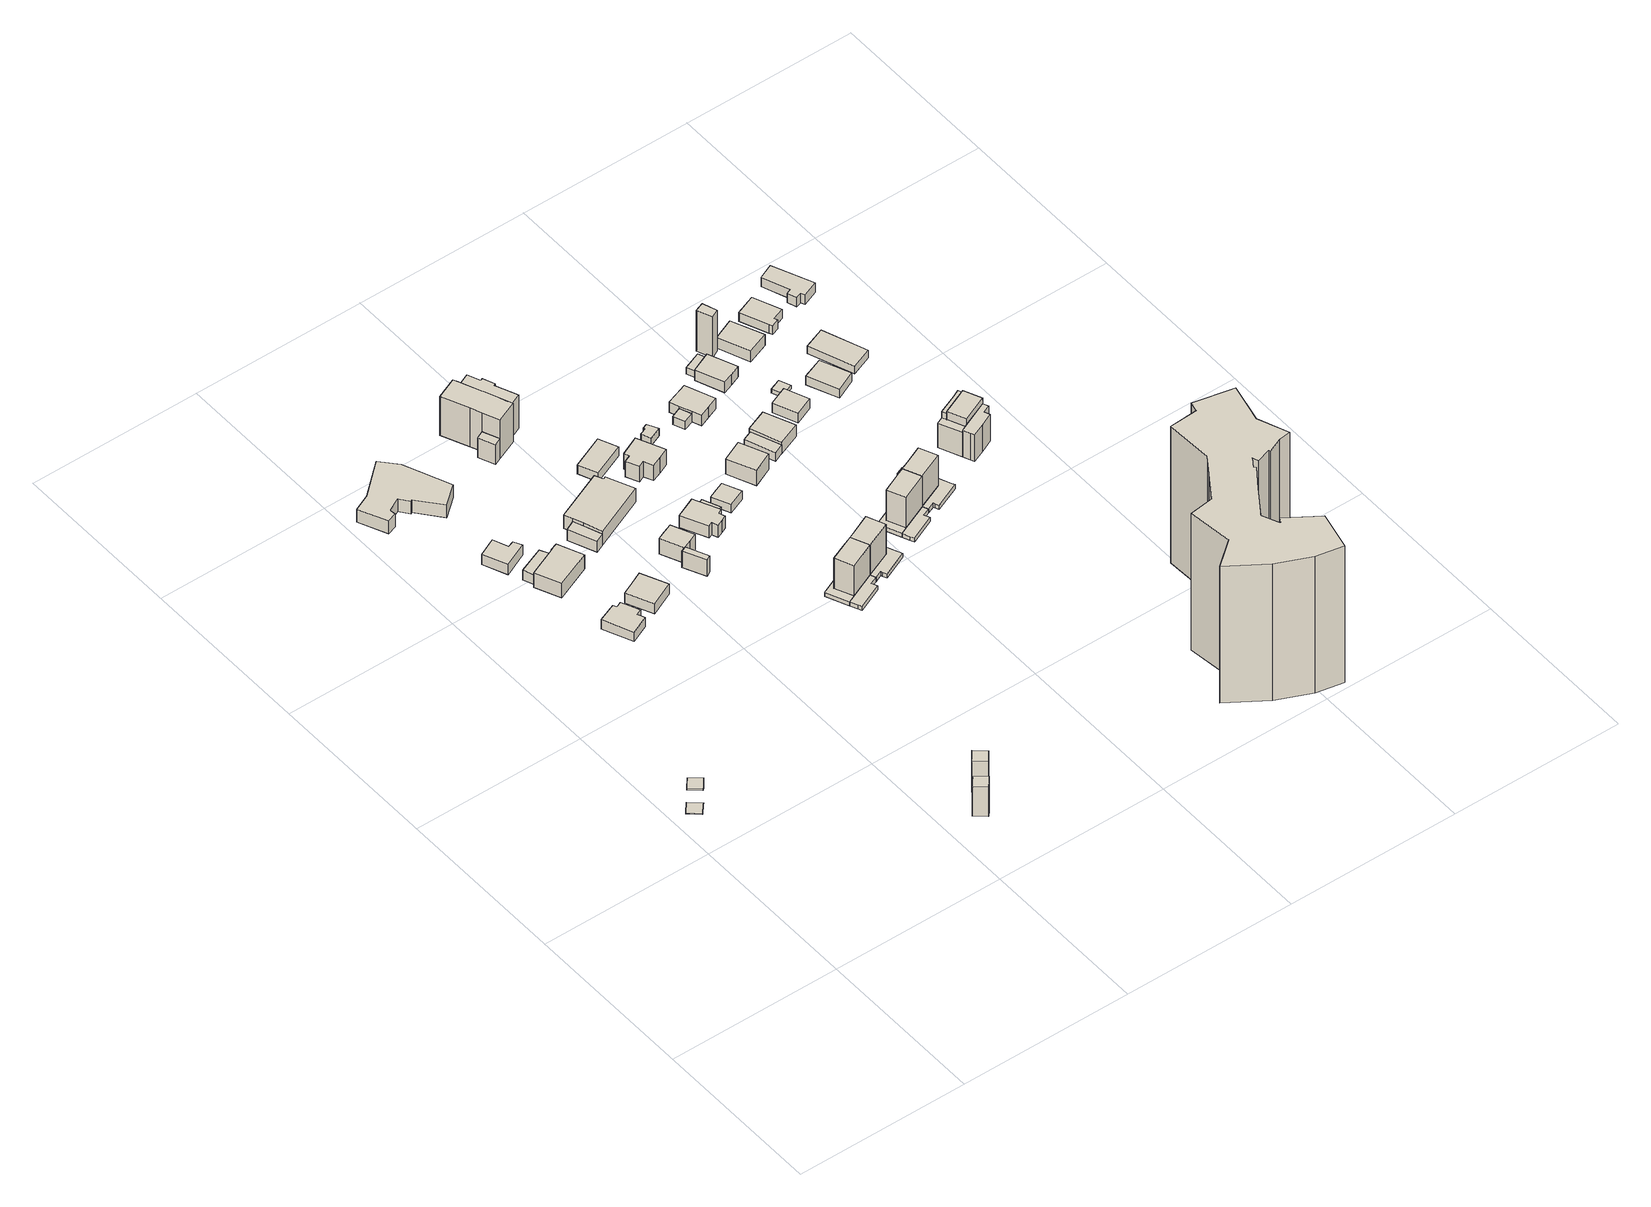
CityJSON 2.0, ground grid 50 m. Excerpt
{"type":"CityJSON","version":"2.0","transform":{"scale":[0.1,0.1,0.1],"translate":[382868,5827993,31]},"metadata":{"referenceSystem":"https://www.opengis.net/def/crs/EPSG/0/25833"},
"CityObjects":{
"building1":{"type":"Building","attributes":{"Gemeindeschluessel":"11000012","BezugspunktDach":"2200","function":"51009_1611","measuredHeight":0.214,"storeysAboveGround":0},"address":[{"country":"Germany","locality":"Berlin"}],"geometry":[{"type":"Solid","lod":"1","boundaries":[[[[0,1,2,3,4]],[[5,6,7,8,9]],[[5,9,4,3]],[[6,5,3,2]],[[7,6,2,1]],[[8,7,1,0]],[[9,8,0,4]]]]}]},
"building2":{"type":"Building","attributes":{"Gemeindeschluessel":"11000012","BezugspunktDach":"2200","function":"51009_1611","measuredHeight":0.385,"storeysAboveGround":0},"address":[{"country":"Germany","locality":"Berlin"}],"geometry":[{"type":"Solid","lod":"1","boundaries":[[[[10,11,12,13,14]],[[15,16,17,18,19]],[[15,19,14,13]],[[16,15,13,12]],[[17,16,12,11]],[[18,17,11,10]],[[19,18,10,14]]]]}]},
"building3":{"type":"Building","attributes":{"Gemeindeschluessel":"11000012","BezugspunktDach":"2200","function":"51009_1611","measuredHeight":10.82,"storeysAboveGround":0},"address":[{"country":"Germany","locality":"Berlin"}],"geometry":[{"type":"Solid","lod":"1","boundaries":[[[[20,21,22,23,24,25,26]],[[27,28,29,30,31,32,33]],[[27,33,26,25]],[[28,27,25,24]],[[29,28,24,23]],[[30,29,23,22]],[[31,30,22,21]],[[32,31,21,20]],[[33,32,20,26]]]]}]},
"building4":{"type":"Building","attributes":{"Gemeindeschluessel":"11000012","BezugspunktDach":"2200","function":"31001_1312","measuredHeight":3.88,"storeysAboveGround":1},"address":[{"country":"Germany","locality":"Berlin","thoroughfareNumber":"37B (23)","thoroughfareName":"Gabrielenstraße"}],"geometry":[{"type":"Solid","lod":"1","boundaries":[[[[34,35,36,37,38,39,40,41]],[[42,43,44,45,46,47,48,49]],[[42,49,41,40]],[[43,42,40,39]],[[44,43,39,38]],[[45,44,38,37]],[[46,45,37,36]],[[47,46,36,35]],[[48,47,35,34]],[[49,48,34,41]]]]}]},
"building5":{"type":"Building","attributes":{"Gemeindeschluessel":"11000012","BezugspunktDach":"2200","function":"31001_1010","measuredHeight":4.33,"storeysAboveGround":1},"address":[{"country":"Germany","locality":"Berlin","thoroughfareNumber":"63","thoroughfareName":"Gabrielenstraße"}],"geometry":[{"type":"Solid","lod":"1","boundaries":[[[[50,51,52,53,54,55,56,57,58,59,60,61]],[[62,63,64,65,66,67,68,69,70,71,72,73]],[[62,73,61,60]],[[63,62,60,59]],[[64,63,59,58]],[[65,64,58,57]],[[66,65,57,56]],[[67,66,56,55]],[[68,67,55,54]],[[69,68,54,53]],[[70,69,53,52]],[[71,70,52,51]],[[72,71,51,50]],[[73,72,50,61]]]]}]},
"building6":{"type":"Building","attributes":{"Gemeindeschluessel":"11000012","BezugspunktDach":"2200","function":"31001_2000","measuredHeight":3.43,"storeysAboveGround":1},"address":[{"country":"Germany","locality":"Berlin","thoroughfareNumber":"63 (1)","thoroughfareName":"Gabrielenstraße"}],"geometry":[{"type":"Solid","lod":"1","boundaries":[[[[74,75,76,77,78,79]],[[80,81,82,83,84,85]],[[80,85,79,78]],[[81,80,78,77]],[[82,81,77,76]],[[83,82,76,75]],[[84,83,75,74]],[[85,84,74,79]]]]}]},
"building7":{"type":"Building","attributes":{"Gemeindeschluessel":"11000012","function":"31001_1312"},"address":[{"country":"Germany","locality":"Berlin","thoroughfareNumber":"37B (22)","thoroughfareName":"Gabrielenstraße"}],"children":["building7-1","building7-2"]},
"building7-1":{"type":"BuildingPart","attributes":{"BezugspunktDach":"2200","measuredHeight":6.13,"storeysAboveGround":1},"parents":["building7"],"geometry":[{"type":"MultiSurface","lod":"1","boundaries":[[[86,87,88,89,90,91,92]],[[93,94,95,96,97,98,99]],[[93,99,92,91]],[[100,101,102,93,91,90]],[[95,94,90,89]],[[96,95,89,88]],[[97,96,88,87]],[[98,97,87,86]],[[99,98,86,92]],[[94,93,102,101,100]]]}]},
"building7-2":{"type":"BuildingPart","attributes":{"BezugspunktDach":"2200","measuredHeight":3.23,"storeysAboveGround":1},"parents":["building7"],"geometry":[{"type":"Solid","lod":"1","boundaries":[[[[102,101,103,104,105]],[[106,95,94,93,107]],[[106,107,105,104]],[[95,106,104,103]],[[94,95,103,101]],[[107,93,102,105]],[[94,101,102,93]]]]}]},
"building8":{"type":"Building","attributes":{"Gemeindeschluessel":"11000012","BezugspunktDach":"2200","function":"51009_1611","measuredHeight":11.57,"storeysAboveGround":0},"address":[{"country":"Germany","locality":"Berlin"}],"geometry":[{"type":"Solid","lod":"1","boundaries":[[[[108,109,110,111,112,113,114]],[[115,116,117,118,119,120,121]],[[115,121,114,113]],[[116,115,113,112]],[[117,116,112,111]],[[118,117,111,110]],[[119,118,110,109]],[[120,119,109,108]],[[121,120,108,114]]]]}]},
"building9":{"type":"Building","attributes":{"Gemeindeschluessel":"11000012","BezugspunktDach":"2200","function":"31001_1312","measuredHeight":3.9,"storeysAboveGround":1},"address":[{"country":"Germany","locality":"Berlin","thoroughfareNumber":"37B (24)","thoroughfareName":"Gabrielenstraße"}],"geometry":[{"type":"Solid","lod":"1","boundaries":[[[[122,123,124,125,126]],[[127,128,129,130,131]],[[127,131,126,125]],[[128,127,125,124]],[[129,128,124,123]],[[130,129,123,122]],[[131,130,122,126]]]]}]},
"building10":{"type":"Building","attributes":{"Gemeindeschluessel":"11000012","BezugspunktDach":"2200","function":"31001_1312","measuredHeight":5.76,"storeysAboveGround":1},"address":[{"country":"Germany","locality":"Berlin","thoroughfareNumber":"37B (26)","thoroughfareName":"Gabrielenstraße"}],"geometry":[{"type":"Solid","lod":"1","boundaries":[[[[132,133,134,135,136]],[[137,138,139,140,141]],[[137,141,136,135]],[[138,137,135,134]],[[139,138,134,133]],[[140,139,133,132]],[[141,140,132,136]]]]}]},
"building11":{"type":"Building","attributes":{"Gemeindeschluessel":"11000012","function":"31001_1312"},"address":[{"country":"Germany","locality":"Berlin","thoroughfareNumber":"37B (21)","thoroughfareName":"Gabrielenstraße"}],"children":["building11-1","building11-2"]},
"building11-1":{"type":"BuildingPart","attributes":{"BezugspunktDach":"2200","measuredHeight":5.44,"storeysAboveGround":1},"parents":["building11"],"geometry":[{"type":"MultiSurface","lod":"1","boundaries":[[[142,143,144,145,146,147,148,149,150]],[[151,152,153,154,155,156,157,158,159]],[[151,159,150,149]],[[152,151,149,148]],[[153,152,148,147]],[[154,153,147,146]],[[155,154,146,145]],[[156,155,145,144]],[[160,161,144,143]],[[162,160,143,142]],[[159,158,142,150]],[[157,156,161,160]],[[158,157,160,162]]]}]},
"building11-2":{"type":"BuildingPart","attributes":{"BezugspunktDach":"2200","measuredHeight":3.7,"storeysAboveGround":1},"parents":["building11"],"geometry":[{"type":"MultiSurface","lod":"1","boundaries":[[[163,161,162,164]],[[158,156,165,166]],[[158,166,164,162]],[[165,156,161,163]],[[166,165,163,164]],[[156,157,160,161]],[[158,162,160,157]]]}]},
"building12":{"type":"Building","attributes":{"Gemeindeschluessel":"11000012","BezugspunktDach":"2200","function":"31001_1312","measuredHeight":5.88,"storeysAboveGround":1},"address":[{"country":"Germany","locality":"Berlin","thoroughfareNumber":"37B (25)","thoroughfareName":"Gabrielenstraße"}],"geometry":[{"type":"Solid","lod":"1","boundaries":[[[[167,168,169,170,171,172,173]],[[174,175,176,177,178,179,180]],[[174,180,173,172]],[[175,174,172,171]],[[176,175,171,170]],[[177,176,170,169]],[[178,177,169,168]],[[179,178,168,167]],[[180,179,167,173]]]]}]},
"building13":{"type":"Building","attributes":{"Gemeindeschluessel":"11000012","function":"31001_1010"},"address":[{"country":"Germany","locality":"Berlin","thoroughfareNumber":"61","thoroughfareName":"Gabrielenstraße"}],"children":["building13-1","building13-2","building13-3"]},
"building13-1":{"type":"BuildingPart","attributes":{"BezugspunktDach":"2200","measuredHeight":14.68,"storeysAboveGround":3},"parents":["building13"],"geometry":[{"type":"MultiSurface","lod":"1","boundaries":[[[181,182,183,184,185,186,187,188,189,190]],[[191,192,193,194,195,196,197,198,199,200]],[[191,200,190,189]],[[192,191,189,188]],[[201,202,192,188,187]],[[203,201,187,186]],[[204,205,206,207,194,186,185],[206,205,203,194]],[[196,195,185,184]],[[197,196,184,183]],[[198,197,198,208,209,183,182]],[[199,198,182,181]],[[200,199,181,190]],[[193,192,202,201]],[[194,193,201,203]],[[195,207,206,205,204]],[[203,205,206,194]],[[209,208,198,197]]]}]},
"building13-2":{"type":"BuildingPart","attributes":{"BezugspunktDach":"2200","measuredHeight":13.68,"storeysAboveGround":3},"parents":["building13"],"geometry":[{"type":"MultiSurface","lod":"1","boundaries":[[[201,205,204,210,211,212,213,214,215,202]],[[216,217,218,219,220,221,195,206,193,192]],[[216,192,202,215]],[[217,216,215,214]],[[218,217,214,213]],[[219,218,213,212]],[[220,219,212,211]],[[221,220,211,210]],[[195,221,210,204]],[[206,195,204,205]],[[193,194,203,201]],[[206,205,203,194]],[[192,193,201,202]]]}]},
"building13-3":{"type":"BuildingPart","attributes":{"BezugspunktDach":"2200","measuredHeight":6.75,"storeysAboveGround":3},"parents":["building13"],"geometry":[{"type":"Solid","lod":"1","boundaries":[[[[222,209,208,223]],[[198,197,224,225]],[[198,225,223,208]],[[224,197,209,222]],[[225,224,222,223]],[[198,208,209,197]]]]}]},
"building14":{"type":"Building","attributes":{"Gemeindeschluessel":"11000012","BezugspunktDach":"2200","function":"31001_1312","measuredHeight":5.65,"storeysAboveGround":1},"address":[{"country":"Germany","locality":"Berlin","thoroughfareNumber":"37B (27)","thoroughfareName":"Gabrielenstraße"}],"geometry":[{"type":"Solid","lod":"1","boundaries":[[[[226,227,228,229,230,231,232,233,234,235,236]],[[237,238,239,240,241,242,243,244,245,246,247]],[[237,247,236,235]],[[238,237,235,234]],[[239,238,234,233]],[[240,239,233,232]],[[241,240,232,231]],[[242,241,231,230]],[[243,242,230,229]],[[244,243,229,228]],[[245,244,228,227]],[[246,245,227,226]],[[247,246,226,236]]]]}]},
"building15":{"type":"Building","attributes":{"Gemeindeschluessel":"11000012","BezugspunktDach":"2200","function":"31001_2000","measuredHeight":3.06,"storeysAboveGround":1},"address":[{"country":"Germany","locality":"Berlin","thoroughfareNumber":"61 (1)","thoroughfareName":"Gabrielenstraße"}],"geometry":[{"type":"Solid","lod":"1","boundaries":[[[[248,249,250,251]],[[252,253,254,255]],[[252,255,251,250]],[[253,252,250,249]],[[254,253,249,248]],[[255,254,248,251]]]]}]},
"building16":{"type":"Building","attributes":{"Gemeindeschluessel":"11000012","function":"31001_1010"},"address":[{"country":"Germany","locality":"Berlin","thoroughfareNumber":"63","thoroughfareName":"Humboldtinsel"}],"children":["building16-1","building16-2","building16-3","building16-4"]},
"building16-1":{"type":"BuildingPart","attributes":{"BezugspunktDach":"2200","measuredHeight":1.4,"storeysAboveGround":2},"parents":["building16"],"geometry":[{"type":"MultiSurface","lod":"1","boundaries":[[[256,257,258,259,260,261,262,263,264]],[[265,266,267,268,269,270,271,272,273]],[[266,265,263,274,275]],[[267,266,262,261]],[[268,267,261,260]],[[269,268,260,259]],[[270,269,259,258]],[[271,270,258,257]],[[272,271,257,256]],[[273,272,256,264]],[[265,273,264,263]],[[275,274,263,262]]]}]},
"building16-2":{"type":"BuildingPart","attributes":{"BezugspunktDach":"2200","measuredHeight":1.4,"storeysAboveGround":2},"parents":["building16"],"geometry":[{"type":"MultiSurface","lod":"1","boundaries":[[[264,263,276,277,278,279]],[[280,281,282,265,273,283]],[[280,283,279,278]],[[281,280,278,277]],[[282,281,277,284,285]],[[265,282,285,274]],[[283,273,264,279]],[[285,284,277,276]],[[274,285,276,263]],[[273,265,263,264]]]}]},
"building16-3":{"type":"BuildingPart","attributes":{"BezugspunktDach":"2200","measuredHeight":10.34,"storeysAboveGround":2},"parents":["building16"],"geometry":[{"type":"MultiSurface","lod":"1","boundaries":[[[286,287,288,289,290]],[[284,291,275,274,285]],[[277,276,290,289]],[[292,293,289,288]],[[275,291,288,287]],[[263,262,275,287,286]],[[276,263,286,290]],[[284,285,276,277]],[[291,284,293,292]],[[274,275,262,263]],[[285,274,263,276]]]}]},
"building16-4":{"type":"BuildingPart","attributes":{"BezugspunktDach":"2200","measuredHeight":4.85,"storeysAboveGround":2},"parents":["building16"],"geometry":[{"type":"Solid","lod":"1","boundaries":[[[[293,292,294,295]],[[296,291,284,297]],[[296,297,295,294]],[[291,296,294,292]],[[297,284,293,295]],[[284,291,292,293]]]]}]},
"building17":{"type":"Building","attributes":{"Gemeindeschluessel":"11000012","BezugspunktDach":"2200","function":"31001_1312","measuredHeight":3.1,"storeysAboveGround":1},"address":[{"country":"Germany","locality":"Berlin","thoroughfareNumber":"37B (28)","thoroughfareName":"Gabrielenstraße"}],"geometry":[{"type":"Solid","lod":"1","boundaries":[[[[298,299,300,301]],[[302,303,239,238]],[[302,238,301,300]],[[303,302,300,299]],[[239,303,299,298]],[[238,239,298,301]]]]}]},
"building18":{"type":"Building","attributes":{"Gemeindeschluessel":"11000012","BezugspunktDach":"2200","function":"31001_1312","measuredHeight":7.28,"storeysAboveGround":1},"address":[{"country":"Germany","locality":"Berlin","thoroughfareNumber":"37B (20)","thoroughfareName":"Gabrielenstraße"}],"geometry":[{"type":"Solid","lod":"1","boundaries":[[[[304,305,306,307,308,309,310,311,312]],[[313,314,315,316,317,318,319,320,321]],[[313,321,312,311]],[[314,313,311,310]],[[315,314,310,309]],[[316,315,309,308]],[[317,316,308,307]],[[318,317,307,306]],[[319,318,306,305]],[[320,319,305,304]],[[321,320,304,312]]]]}]},
"building19":{"type":"Building","attributes":{"Gemeindeschluessel":"11000012","BezugspunktDach":"2200","function":"31001_1312","measuredHeight":3.5,"storeysAboveGround":1},"address":[{"country":"Germany","locality":"Berlin","thoroughfareNumber":"37B (29)","thoroughfareName":"Gabrielenstraße"}],"geometry":[{"type":"Solid","lod":"1","boundaries":[[[[322,323,324,325,326]],[[327,328,329,330,331]],[[327,331,326,325]],[[328,327,325,324]],[[329,328,324,323]],[[330,329,323,322]],[[331,330,322,326]]]]}]},
"building20":{"type":"Building","attributes":{"Gemeindeschluessel":"11000012","function":"31001_1010"},"address":[{"country":"Germany","locality":"Berlin","thoroughfareNumber":"61","thoroughfareName":"Humboldtinsel"}],"children":["building20-1","building20-2","building20-3"]},
"building20-1":{"type":"BuildingPart","attributes":{"BezugspunktDach":"2200","measuredHeight":1.39,"storeysAboveGround":2},"parents":["building20"],"geometry":[{"type":"MultiSurface","lod":"1","boundaries":[[[332,333,334,262,261,335,336,337,338,339,340,341]],[[342,343,344,345,346,347,267,266,348,349,350,351]],[[342,351,341,340]],[[343,342,340,339]],[[344,343,339,338]],[[345,344,338,337]],[[346,345,337,336]],[[347,346,336,335]],[[267,347,335,261]],[[266,267,261,262]],[[348,266,262,275,352,334]],[[349,348,334,352,353]],[[350,349,353,354]],[[351,350,332,341]],[[334,352,275,262]],[[353,352,334,333]],[[354,353,333,332]]]}]},
"building20-2":{"type":"BuildingPart","attributes":{"BezugspunktDach":"2200","measuredHeight":6.56,"storeysAboveGround":2},"parents":["building20"],"geometry":[{"type":"Solid","lod":"1","boundaries":[[[[355,356,357,358]],[[359,360,361,362]],[[359,362,358,357]],[[360,359,357,356]],[[362,361,355,358]],[[361,360,356,355]]]]}]},
"building20-3":{"type":"BuildingPart","attributes":{"BezugspunktDach":"2200","measuredHeight":10.39,"storeysAboveGround":2},"parents":["building20"],"geometry":[{"type":"MultiSurface","lod":"1","boundaries":[[[287,363,364,365,288]],[[354,353,352,275,291]],[[356,355,288,365]],[[354,291,361,360]],[[333,332,365,364]],[[352,334,333,364,363]],[[262,334,352,363,287]],[[291,275,287,288]],[[360,361,355,356]],[[353,354,332,333]],[[353,333,334,352]],[[275,352,334,262]]]}]},
"building21":{"type":"Building","attributes":{"Gemeindeschluessel":"11000012","BezugspunktDach":"2200","function":"31001_1312","measuredHeight":2.52,"storeysAboveGround":1},"address":[{"country":"Germany","locality":"Berlin","thoroughfareNumber":"37B (19)","thoroughfareName":"Gabrielenstraße"}],"geometry":[{"type":"Solid","lod":"1","boundaries":[[[[366,367,368,369,370,371]],[[372,373,374,375,376,377]],[[372,377,371,370]],[[373,372,370,369]],[[374,373,369,368]],[[375,374,368,367]],[[376,375,367,366]],[[377,376,366,371]]]]}]},
"building22":{"type":"Building","attributes":{"Gemeindeschluessel":"11000012","BezugspunktDach":"2200","function":"31001_1312","measuredHeight":5.74,"storeysAboveGround":1},"address":[{"country":"Germany","locality":"Berlin","thoroughfareNumber":"37B (30)","thoroughfareName":"Gabrielenstraße"}],"geometry":[{"type":"Solid","lod":"1","boundaries":[[[[378,379,380,381]],[[382,383,384,385]],[[382,385,381,380]],[[383,382,380,379]],[[384,383,379,378]],[[385,384,378,381]]]]}]},
"building23":{"type":"Building","attributes":{"Gemeindeschluessel":"11000012","BezugspunktDach":"2200","function":"31001_2723","measuredHeight":3.35,"storeysAboveGround":1},"address":[{"country":"Germany","locality":"Berlin","thoroughfareNumber":"37B (31)","thoroughfareName":"Gabrielenstraße"}],"geometry":[{"type":"Solid","lod":"1","boundaries":[[[[386,387,388,389]],[[390,391,392,393]],[[390,393,389,388]],[[391,390,388,387]],[[392,391,387,386]],[[393,392,386,389]]]]}]},
"building24":{"type":"Building","attributes":{"Gemeindeschluessel":"11000012","function":"31001_1010"},"address":[{"country":"Germany","locality":"Berlin","thoroughfareNumber":"59","thoroughfareName":"Humboldtinsel"}],"children":["building24-1","building24-2","building24-3","building24-4"]},
"building24-1":{"type":"BuildingPart","attributes":{"BezugspunktDach":"2200","measuredHeight":1.32,"storeysAboveGround":2},"parents":["building24"],"geometry":[{"type":"MultiSurface","lod":"1","boundaries":[[[394,395,396,397,398,399,400,401,402]],[[403,404,405,406,407,408,409,410,411]],[[404,403,401,412,413]],[[405,404,400,399]],[[406,405,399,398]],[[407,406,398,397]],[[408,407,397,396]],[[409,408,396,395]],[[410,409,395,394]],[[411,410,394,402]],[[403,411,402,401]],[[413,412,401,400]]]}]},
"building24-2":{"type":"BuildingPart","attributes":{"BezugspunktDach":"2200","measuredHeight":1.32,"storeysAboveGround":2},"parents":["building24"],"geometry":[{"type":"Solid","lod":"1","boundaries":[[[[402,401,414,415,416,417]],[[418,419,420,403,411,421]],[[418,421,417,416]],[[419,418,416,415]],[[420,419,415,422,423]],[[403,420,423,412,401]],[[421,411,402,417]],[[423,422,415,414]],[[414,401,412,423]],[[411,403,401,402]]]]}]},
"building24-3":{"type":"BuildingPart","attributes":{"BezugspunktDach":"2200","measuredHeight":10.53,"storeysAboveGround":2},"parents":["building24"],"geometry":[{"type":"MultiSurface","lod":"1","boundaries":[[[424,425,426,427,428]],[[422,429,413,412,423]],[[415,414,428,427]],[[430,431,432,433,427,426]],[[413,429,426,425]],[[401,400,413,425,424]],[[423,414,401,412,424,428]],[[422,423,414,415]],[[429,422,433,432,431,430]],[[412,413,400,401]],[[412,401,414,423]]]}]},
"building24-4":{"type":"BuildingPart","attributes":{"BezugspunktDach":"2200","measuredHeight":4.33,"storeysAboveGround":2},"parents":["building24"],"geometry":[{"type":"Solid","lod":"1","boundaries":[[[[432,431,434,435]],[[436,429,422,437]],[[436,437,435,434]],[[429,436,434,431]],[[437,422,432,435]],[[422,429,431,432]]]]}]},
"building25":{"type":"Building","attributes":{"Gemeindeschluessel":"11000012","function":"31001_1312"},"address":[{"country":"Germany","locality":"Berlin","thoroughfareNumber":"37B (18)","thoroughfareName":"Gabrielenstraße"}],"children":["building25-1","building25-2"]},
"building25-1":{"type":"BuildingPart","attributes":{"BezugspunktDach":"2200","measuredHeight":4.19,"storeysAboveGround":1},"parents":["building25"],"geometry":[{"type":"MultiSurface","lod":"1","boundaries":[[[438,439,440,441,442,443,444,445]],[[446,447,448,449,450,451,452,453]],[[446,453,445,444]],[[447,446,444,443]],[[448,447,443,442]],[[449,448,442,441]],[[450,449,441,440]],[[451,450,440,439]],[[454,455,456,439,438]],[[453,452,438,445]],[[452,451,457,456,455,454]]]}]},
"building25-2":{"type":"BuildingPart","attributes":{"BezugspunktDach":"2200","measuredHeight":2.72,"storeysAboveGround":1},"parents":["building25"],"geometry":[{"type":"MultiSurface","lod":"1","boundaries":[[[458,456,455,459]],[[452,451,460,461]],[[452,461,459,455]],[[460,451,456,458]],[[461,460,458,459]],[[452,462,455,456,451]]]}]},
"building26":{"type":"Building","attributes":{"Gemeindeschluessel":"11000012","BezugspunktDach":"2200","function":"31001_1312","measuredHeight":4.32,"storeysAboveGround":1},"address":[{"country":"Germany","locality":"Berlin","thoroughfareNumber":"37B (32)","thoroughfareName":"Gabrielenstraße"}],"geometry":[{"type":"Solid","lod":"1","boundaries":[[[[463,464,465,466]],[[467,468,469,470]],[[467,470,466,465]],[[468,467,465,464]],[[469,468,464,463]],[[470,469,463,466]]]]}]},
"building27":{"type":"Building","attributes":{"Gemeindeschluessel":"11000012","function":"31001_1010"},"address":[{"country":"Germany","locality":"Berlin","thoroughfareNumber":"57","thoroughfareName":"Humboldtinsel"}],"children":["building27-1","building27-2","building27-3"]},
"building27-1":{"type":"BuildingPart","attributes":{"BezugspunktDach":"2200","measuredHeight":1.35,"storeysAboveGround":2},"parents":["building27"],"geometry":[{"type":"MultiSurface","lod":"1","boundaries":[[[471,472,473,474,475,476,477,478,479,480,481,482]],[[483,484,485,486,487,488,405,404,489,490,491,492]],[[483,492,482,481]],[[484,483,481,480]],[[485,484,480,479]],[[486,485,479,478]],[[487,486,478,477]],[[488,487,477,476]],[[405,488,476,475]],[[404,405,475,474]],[[489,404,493,494,473]],[[490,489,495,494,496]],[[492,491,471,482]],[[474,473,494,493]],[[496,494,495,473,472]],[[491,490,472,471]]]}]},
"building27-2":{"type":"BuildingPart","attributes":{"BezugspunktDach":"2200","measuredHeight":10.63,"storeysAboveGround":2},"parents":["building27"],"geometry":[{"type":"MultiSurface","lod":"1","boundaries":[[[497,498,499,500,501]],[[502,496,494,493,503]],[[502,504,505,501,500]],[[496,472,471,500,499]],[[473,472,496,499,498]],[[506,474,473,494,498,497]],[[503,493,497,501]],[[503,505,504,502]],[[502,471,472,496]],[[494,496,472,473]],[[493,494,473,474,506]]]}]},
"building27-3":{"type":"BuildingPart","attributes":{"BezugspunktDach":"2200","measuredHeight":8.38,"storeysAboveGround":2},"parents":["building27"],"geometry":[{"type":"MultiSurface","lod":"1","boundaries":[[[505,504,507,508]],[[509,502,503,510]],[[509,510,508,507]],[[502,509,507,504]],[[503,502,511,502,503,505]],[[510,503,505,508]],[[504,505,503,502,511]]]}]},
"building28":{"type":"Building","attributes":{"Gemeindeschluessel":"11000012","BezugspunktDach":"2200","function":"31001_2723","measuredHeight":2.19,"storeysAboveGround":1},"address":[{"country":"Germany","locality":"Berlin","thoroughfareNumber":"37B (17)","thoroughfareName":"Gabrielenstraße"}],"geometry":[{"type":"Solid","lod":"1","boundaries":[[[[512,513,514,515]],[[516,517,518,519]],[[516,519,515,514]],[[517,516,514,513]],[[518,517,513,512]],[[519,518,512,515]]]]}]},
"building29":{"type":"Building","attributes":{"Gemeindeschluessel":"11000012","BezugspunktDach":"2200","function":"31001_1312","measuredHeight":4.5,"storeysAboveGround":1},"address":[{"country":"Germany","locality":"Berlin","thoroughfareNumber":"37B (16)","thoroughfareName":"Gabrielenstraße"}],"geometry":[{"type":"Solid","lod":"1","boundaries":[[[[520,521,522,523,524]],[[525,526,527,528,529]],[[525,529,524,523]],[[526,525,523,522]],[[527,526,522,521]],[[528,527,521,520]],[[529,528,520,524]]]]}]},
"building30":{"type":"Building","attributes":{"Gemeindeschluessel":"11000012","BezugspunktDach":"2200","function":"31001_1312","measuredHeight":4.02,"storeysAboveGround":1},"address":[{"country":"Germany","locality":"Berlin","thoroughfareNumber":"37B (33)","thoroughfareName":"Gabrielenstraße"}],"geometry":[{"type":"Solid","lod":"1","boundaries":[[[[530,531,532,533]],[[534,535,536,537]],[[534,537,533,532]],[[535,534,532,531]],[[536,535,531,530]],[[537,536,530,533]]]]}]},
"building31":{"type":"Building","attributes":{"Gemeindeschluessel":"11000012","BezugspunktDach":"2200","function":"31001_1010","measuredHeight":46.31,"storeysAboveGround":16},"address":[{"country":"Germany","locality":"Berlin","thoroughfareNumber":"15, 15A","thoroughfareName":"Wilkestraße"}],"geometry":[{"type":"Solid","lod":"1","boundaries":[[[[538,539,540,541,542,543,544,545,546,547,548,549,550,551,552,553,554,555,556,557,558,559,560,561,562,563,564]],[[565,566,567,568,569,570,571,572,573,574,575,576,577,578,579,580,581,582,583,584,585,586,587,588,589,590,591]],[[565,591,564,563]],[[566,565,563,562]],[[567,566,562,561]],[[568,567,561,560]],[[569,568,560,559]],[[570,569,559,558]],[[571,570,558,557]],[[572,571,557,556]],[[573,572,556,555]],[[574,573,555,554]],[[575,574,554,553]],[[576,575,553,552]],[[577,576,552,551]],[[578,577,551,550]],[[579,578,550,549]],[[580,579,549,548]],[[581,580,548,547]],[[582,581,547,546]],[[583,582,546,545]],[[584,583,545,544]],[[585,584,544,543]],[[586,585,543,542]],[[587,586,542,541]],[[588,587,541,540]],[[589,588,540,539]],[[590,589,539,538]],[[591,590,538,564]]]]}]},
"building32":{"type":"Building","attributes":{"Gemeindeschluessel":"11000012","BezugspunktDach":"2200","function":"31001_2723","measuredHeight":1.23,"storeysAboveGround":1},"address":[{"country":"Germany","locality":"Berlin","thoroughfareNumber":"37B (34)","thoroughfareName":"Gabrielenstraße"}],"geometry":[{"type":"Solid","lod":"1","boundaries":[[[[592,593,594,595]],[[596,597,534,598]],[[596,598,595,594]],[[597,596,594,593]],[[534,597,593,592]],[[598,534,592,595]]]]}]},
"building33":{"type":"Building","attributes":{"Gemeindeschluessel":"11000012","BezugspunktDach":"2200","function":"31001_2723","measuredHeight":13.86,"storeysAboveGround":1},"address":[{"country":"Germany","locality":"Berlin","thoroughfareNumber":"37B (15)","thoroughfareName":"Gabrielenstraße"}],"geometry":[{"type":"Solid","lod":"1","boundaries":[[[[599,600,601,602]],[[603,604,605,606]],[[603,606,602,601]],[[604,603,601,600]],[[605,604,600,599]],[[606,605,599,602]]]]}]},
"building34":{"type":"Building","attributes":{"Gemeindeschluessel":"11000012","BezugspunktDach":"2200","function":"31001_1312","measuredHeight":4.75,"storeysAboveGround":1},"address":[{"country":"Germany","locality":"Berlin","thoroughfareNumber":"37B (14)","thoroughfareName":"Gabrielenstraße"}],"geometry":[{"type":"Solid","lod":"1","boundaries":[[[[607,608,609,610]],[[611,612,613,614]],[[611,614,610,609]],[[612,611,609,608]],[[613,612,608,607]],[[614,613,607,610]]]]}]},
"building35":{"type":"Building","attributes":{"Gemeindeschluessel":"11000012","BezugspunktDach":"2200","function":"31001_1312","measuredHeight":3.6,"storeysAboveGround":1},"address":[{"country":"Germany","locality":"Berlin","thoroughfareNumber":"37B (35)","thoroughfareName":"Gabrielenstraße"}],"geometry":[{"type":"Solid","lod":"1","boundaries":[[[[615,616,617,618]],[[619,620,621,622]],[[619,622,618,617]],[[620,619,617,616]],[[621,620,616,615]],[[622,621,615,618]]]]}]},
"building36":{"type":"Building","attributes":{"Gemeindeschluessel":"11000012","function":"31001_1010"},"address":[{"country":"Germany","locality":"Berlin","thoroughfareNumber":"55","thoroughfareName":"Humboldtinsel"}],"children":["building36-1","building36-2","building36-3","building36-4"]},
"building36-1":{"type":"BuildingPart","attributes":{"BezugspunktDach":"2200","measuredHeight":11.97,"storeysAboveGround":2},"parents":["building36"],"geometry":[{"type":"MultiSurface","lod":"1","boundaries":[[[623,624,625,626,627,628,629,630,631,632,633]],[[634,635,636,637,638,639,640,641,642,643,644]],[[645,646,644,633,632]],[[635,634,632,647,648]],[[636,635,631,648,649,630]],[[637,636,630,629]],[[638,637,629,628]],[[639,638,628,627]],[[640,639,627,626]],[[641,640,626,625]],[[642,641,625,624]],[[643,642,624,623]],[[644,643,623,633]],[[634,644,646,645]],[[648,647,632,631]],[[630,649,648,631]]]}]},
"building36-2":{"type":"BuildingPart","attributes":{"BezugspunktDach":"2200","measuredHeight":8.19,"storeysAboveGround":2},"parents":["building36"],"geometry":[{"type":"MultiSurface","lod":"1","boundaries":[[[646,645,650,651,652]],[[653,654,634,644,655]],[[653,655,652,651]],[[634,654,650,656,647,645]],[[655,644,646,652]],[[654,653,651,650]],[[645,647,656,650]],[[657,634,645,646,644]]]}]},
"building36-3":{"type":"BuildingPart","attributes":{"BezugspunktDach":"2200","measuredHeight":10.23,"storeysAboveGround":2},"parents":["building36"],"geometry":[{"type":"MultiSurface","lod":"1","boundaries":[[[658,659,660,661,662,663]],[[664,665,666,667,654,653]],[[664,653,663,662]],[[665,664,662,661]],[[666,665,661,660]],[[667,666,668,669]],[[654,667,669,656]],[[670,651,650,658,663]],[[669,668,660,659,671]],[[656,669,659,658]],[[653,654,650,651,670]]]}]},
"building36-4":{"type":"BuildingPart","attributes":{"BezugspunktDach":"2200","measuredHeight":10.32,"storeysAboveGround":2},"parents":["building36"],"geometry":[{"type":"MultiSurface","lod":"1","boundaries":[[[672,673,674,675,676]],[[669,668,649,647,656]],[[669,659,658,676,675]],[[660,659,675,674]],[[649,668,674,673]],[[632,631,630,673,672]],[[650,645,647,672,676]],[[656,658,659,669]],[[668,669,659,660]],[[677,647,648,631,632]],[[648,649,630,631]],[[656,647,645,650]]]}]},
"building37":{"type":"Building","attributes":{"Gemeindeschluessel":"11000012","BezugspunktDach":"2200","function":"31001_1312","measuredHeight":3.75,"storeysAboveGround":1},"address":[{"country":"Germany","locality":"Berlin","thoroughfareNumber":"37B (13)","thoroughfareName":"Gabrielenstraße"}],"geometry":[{"type":"Solid","lod":"1","boundaries":[[[[678,679,680,681,682,683,684]],[[685,686,687,688,689,690,691]],[[685,691,684,683]],[[686,685,683,682]],[[687,686,682,681]],[[688,687,681,680]],[[689,688,680,679]],[[690,689,679,678]],[[691,690,678,684]]]]}]},
"building38":{"type":"Building","attributes":{"Gemeindeschluessel":"11000012","BezugspunktDach":"2200","function":"31001_1312","measuredHeight":2.56,"storeysAboveGround":1},"address":[{"country":"Germany","locality":"Berlin","thoroughfareNumber":"37B (36)","thoroughfareName":"Gabrielenstraße"}],"geometry":[{"type":"Solid","lod":"1","boundaries":[[[[692,693,694,695]],[[696,697,698,699]],[[696,699,695,694]],[[697,696,694,693]],[[698,697,693,692]],[[699,698,692,695]]]]}]},
"building39":{"type":"Building","attributes":{"Gemeindeschluessel":"11000012","BezugspunktDach":"2200","function":"31001_1312","measuredHeight":3.92,"storeysAboveGround":1},"address":[{"country":"Germany","locality":"Berlin","thoroughfareNumber":"37B (12)","thoroughfareName":"Gabrielenstraße"}],"geometry":[{"type":"Solid","lod":"1","boundaries":[[[[700,701,702,703,704,705,706,707]],[[708,709,710,711,712,713,714,715]],[[708,715,707,706]],[[709,708,706,705]],[[710,709,705,704]],[[711,710,704,703]],[[712,711,703,702]],[[713,712,702,701]],[[714,713,701,700]],[[715,714,700,707]]]]}]}
},
"vertices":[
[67,606,14],[87,630,14],[92,634,14],[59,661,14],[36,633,14],[59,661,12],[92,634,12],[87,630,12],[67,606,12],[36,633,12],
[119,671,15],[123,675,15],[144,700,15],[112,725,15],[88,696,15],[112,725,11],[144,700,11],[123,675,11],[119,671,11],[88,696,11],
[602,173,116],[614,187,116],[625,201,116],[594,226,116],[592,223,116],[582,212,116],[571,198,116],[582,212,17],[592,223,17],[594,226,17],[625,201,17],[614,187,17],[602,173,17],[571,198,17],
[300,1172,45],[352,1196,45],[343,1215,45],[359,1222,45],[337,1273,45],[321,1266,45],[316,1276,45],[264,1255,45],[316,1276,13],[321,1266,13],[337,1273,13],[359,1222,13],[343,1215,13],[352,1196,13],[300,1172,13],[264,1255,13],
[45,1805,83],[72,1814,83],[70,1832,83],[109,1851,83],[129,1825,83],[134,1828,83],[189,1762,83],[244,1807,83],[188,1939,83],[147,1985,83],[56,1905,83],[9,1884,83],[56,1905,40],[147,1985,40],[188,1939,40],[244,1807,40],[189,1762,40],[134,1828,40],[129,1825,40],[109,1851,40],[70,1832,40],[72,1814,40],[45,1805,40],[9,1884,40],
[196,1531,57],[265,1562,57],[253,1586,57],[235,1579,57],[218,1622,57],[167,1598,57],[218,1622,23],[235,1579,23],[253,1586,23],[265,1562,23],[196,1531,23],[167,1598,23],
[253,1395,64],[357,1439,64],[326,1510,64],[305,1502,64],[305,1501,64],[230,1469,64],[222,1465,64],[230,1469,16],[305,1501,16],[305,1502,16],[326,1510,16],[357,1439,16],[253,1395,16],[222,1465,16],[305,1501,17],[305,1501,49],[230,1469,49],
[305,1502,49],[290,1531,49],[217,1501,49],[290,1531,16],[217,1501,16],
[653,239,120],[676,267,120],[660,280,120],[644,293,120],[640,288,120],[624,268,120],[622,265,120],[624,268,15],[640,288,15],[644,293,15],[660,280,15],[676,267,15],[653,239,15],[622,265,15],
[398,1217,46],[467,1249,46],[433,1323,46],[399,1307,46],[364,1291,46],[399,1307,12],[433,1323,12],[467,1249,12],[398,1217,12],[364,1291,12],
[579,1244,63],[593,1251,63],[565,1312,63],[563,1310,63],[550,1305,63],[563,1310,8],[565,1312,8],[593,1251,8],[579,1244,8],[550,1305,8],
[413,1556,61],[424,1528,61],[443,1477,61],[596,1544,61],[574,1594,61],[562,1621,61],[555,1617,61],[544,1640,61],[404,1580,61],[544,1640,15],[555,1617,15],[562,1621,15],[574,1594,15],[596,1544,15],[443,1477,15],[424,1528,15],[413,1556,15],[404,1580,15],[424,1528,52],[443,1477,52],[413,1556,52],
[417,1466,52],[385,1542,52],[417,1466,15],[385,1542,15],
[563,1310,62],[565,1312,62],[587,1321,62],[611,1331,62],[583,1394,62],[558,1384,62],[534,1374,62],[558,1384,10],[583,1394,10],[611,1331,10],[587,1321,10],[565,1312,10],[563,1310,10],[534,1374,10],
[387,1924,164],[400,1894,164],[420,1848,164],[479,1873,164],[475,1883,164],[447,1950,164],[446,1951,164],[419,2014,164],[414,2026,164],[354,2000,164],[414,2026,33],[419,2014,33],[446,1951,33],[447,1950,33],[475,1883,33],[479,1873,33],[420,1848,33],[400,1894,33],[387,1924,33],[354,2000,33],[446,1951,146],[419,2014,146],[447,1950,146],[475,1883,146],[447,1948,146],[447,1948,33],[450,1941,33],[400,1894,100],[420,1848,100],
[518,1901,146],[491,1964,146],[497,1967,146],[483,2000,146],[477,1997,146],[462,2033,146],[462,2033,33],[477,1997,33],[483,2000,33],[497,1967,33],[491,1964,33],[518,1901,33],
[398,1838,100],[378,1884,100],[398,1838,33],[378,1884,33],
[663,1342,51],[674,1347,51],[681,1330,51],[699,1338,51],[713,1345,51],[707,1362,51],[720,1368,51],[715,1379,51],[692,1427,51],[686,1440,51],[628,1415,51],[686,1440,10],[692,1427,10],[715,1379,10],[720,1368,10],[707,1362,10],[713,1345,10],[699,1338,10],[681,1330,10],[674,1347,10],[663,1342,10],[628,1415,10],
[563,1649,51],[657,1689,51],[634,1742,51],[541,1702,51],[634,1742,21],[657,1689,21],[563,1649,21],[541,1702,21],
[801,937,15],[805,927,15],[878,959,15],[874,969,15],[871,975,15],[892,984,15],[886,1000,15],[812,967,15],[791,958,15],[812,967,1],[886,1000,1],[892,984,1],[871,975,1],[874,969,1],[878,959,1],[805,927,1],[801,937,1],[791,958,1],[812,967,13],[886,1000,13],
[790,1018,15],[843,1041,15],[837,1053,15],[764,1021,15],[837,1053,1],[843,1041,1],[790,1018,1],[764,1021,1],[843,1041,13],[790,1018,13],
[812,967,117],[886,1000,117],[864,1050,117],[843,1041,117],[790,1018,117],[864,1050,13],[864,1050,62],[843,1041,62],
[859,1062,62],[837,1053,62],[859,1062,13],[837,1053,13],
[715,1379,36],[734,1387,36],[713,1436,36],[692,1427,36],[713,1436,10],[734,1387,10],
[647,1595,64],[665,1603,64],[677,1577,64],[705,1589,64],[734,1601,64],[699,1678,64],[645,1653,64],[650,1638,64],[631,1630,64],[650,1638,12],[645,1653,12],[699,1678,12],[734,1601,12],[705,1589,12],[677,1577,12],[665,1603,12],[647,1595,12],[631,1630,12],
[757,1377,39],[806,1397,39],[783,1448,39],[758,1438,39],[734,1428,39],[758,1438,10],[783,1448,10],[806,1397,10],[757,1377,10],[734,1428,10],
[885,1059,15],[938,1083,15],[960,1032,15],[914,994,15],[916,988,15],[921,978,15],[994,1010,15],[989,1020,15],[953,1103,15],[880,1071,15],[953,1103,1],[989,1020,1],[994,1010,1],[921,978,1],[916,988,1],[914,994,1],[960,1032,1],[938,1083,1],[885,1059,1],[880,1071,1],[960,1032,13],[938,1083,13],[885,1059,13],
[864,1050,80],[885,1059,80],[880,1071,80],[859,1062,80],[880,1071,14],[885,1059,14],[864,1050,14],[859,1062,14],
[960,1032,117],[938,1083,117],[885,1059,117],
[745,1675,37],[781,1690,37],[766,1720,37],[752,1714,37],[754,1710,37],[735,1702,37],[754,1710,12],[752,1714,12],[766,1720,12],[781,1690,12],[745,1675,12],[735,1702,12],
[864,1415,59],[922,1441,59],[888,1518,59],[830,1492,59],[888,1518,7],[922,1441,7],[864,1415,7],[830,1492,7],
[951,1451,37],[979,1463,37],[947,1545,37],[919,1534,37],[947,1545,8],[979,1463,8],[951,1451,8],[919,1534,8],
[1044,1044,14],[1049,1034,14],[1122,1066,14],[1118,1076,14],[1115,1082,14],[1136,1091,14],[1130,1107,14],[1055,1074,14],[1035,1065,14],[1055,1074,1],[1130,1107,1],[1136,1091,1],[1115,1082,1],[1118,1076,1],[1122,1066,1],[1049,1034,1],[1044,1044,1],[1035,1065,1],[1055,1074,12],[1130,1107,12],
[1033,1124,14],[1086,1148,14],[1081,1160,14],[1008,1128,14],[1081,1160,1],[1086,1148,1],[1033,1124,1],[1008,1128,1],[1086,1148,12],[1033,1124,12],
[1055,1074,117],[1130,1107,117],[1108,1157,117],[1086,1148,117],[1033,1124,117],[1108,1157,12],[1108,1157,34],[1108,1157,55],[1086,1148,55],[1086,1148,48],
[1102,1169,55],[1081,1160,55],[1102,1169,12],[1081,1160,12],
[862,1714,44],[875,1681,44],[885,1656,44],[916,1669,44],[948,1681,44],[915,1763,44],[883,1752,44],[852,1741,44],[883,1752,9],[915,1763,9],[948,1681,9],[916,1669,9],[885,1656,9],[875,1681,9],[862,1714,9],[852,1741,9],[862,1714,26],[862,1714,37],[875,1681,37],[875,1681,23],
[846,1670,37],[833,1702,37],[846,1670,9],[833,1702,9],[862,1714,27],
[979,1463,46],[1043,1488,46],[1007,1573,46],[946,1549,46],[1007,1573,7],[1043,1488,7],[979,1463,7],[946,1549,7],
[1129,1166,15],[1182,1189,15],[1204,1139,15],[1130,1107,15],[1136,1091,15],[1157,1100,15],[1160,1095,15],[1164,1085,15],[1238,1117,15],[1233,1127,15],[1197,1210,15],[1124,1178,15],[1197,1210,1],[1233,1127,1],[1238,1117,1],[1164,1085,1],[1160,1095,1],[1157,1100,1],[1204,1139,1],[1182,1189,1],[1129,1166,1],[1124,1178,1],[1130,1107,11],[1204,1139,11],[1204,1139,13],[1182,1189,11],
[1130,1107,118],[1204,1139,118],[1182,1189,118],[1129,1166,118],[1108,1157,118],[1129,1166,11],[1108,1157,11],[1129,1166,95],[1108,1157,95],[1130,1107,13],
[1124,1178,95],[1102,1169,95],[1124,1178,11],[1102,1169,11],[1129,1166,42],
[973,1791,34],[1023,1812,34],[1013,1836,34],[963,1816,34],[1013,1836,12],[1023,1812,12],[973,1791,12],[963,1816,12],
[998,1710,46],[1027,1721,46],[1056,1733,46],[1023,1812,46],[967,1788,46],[1023,1812,10],[1056,1733,10],[1027,1721,10],[998,1710,10],[967,1788,10],
[1074,1521,41],[1127,1543,41],[1100,1610,41],[1047,1588,41],[1100,1610,8],[1127,1543,8],[1074,1521,8],[1047,1588,8],
[1384,64,479],[1481,21,479],[1560,6,479],[1585,116,479],[1495,178,479],[1486,163,479],[1464,213,479],[1517,291,479],[1557,348,479],[1551,353,479],[1569,379,479],[1575,362,479],[1617,376,479],[1619,372,479],[1660,389,479],[1694,393,479],[1659,480,479],[1685,593,479],[1569,618,479],[1563,590,479],[1481,586,479],[1487,450,479],[1463,414,479],[1406,330,479],[1336,321,479],[1352,194,479],[1279,136,479],[1352,194,16],[1336,321,16],[1406,330,16],[1463,414,16],[1487,450,16],[1481,586,16],[1563,590,16],[1569,618,16],[1685,593,16],[1659,480,16],[1694,393,16],[1660,389,16],[1619,372,16],[1617,376,16],[1575,362,16],[1569,379,16],[1551,353,16],[1557,348,16],[1517,291,16],[1464,213,16],[1486,163,16],[1495,178,16],[1585,116,16],[1560,6,16],[1481,21,16],[1384,64,16],[1279,136,16],
[1100,1610,21],[1133,1623,21],[1119,1655,21],[1087,1642,21],[1119,1655,8],[1133,1623,8],[1087,1642,8],
[1046,1819,152],[1069,1830,152],[1054,1871,152],[1029,1861,152],[1054,1871,14],[1069,1830,14],[1046,1819,14],[1029,1861,14],
[1111,1754,48],[1173,1777,48],[1135,1866,48],[1076,1841,48],[1135,1866,11],[1173,1777,11],[1111,1754,11],[1076,1841,11],
[1206,1528,36],[1264,1554,36],[1229,1637,36],[1170,1614,36],[1229,1637,7],[1264,1554,7],[1206,1528,7],[1170,1614,7],
[1325,1167,96],[1329,1157,96],[1366,1173,96],[1402,1189,96],[1398,1199,96],[1395,1205,96],[1417,1214,96],[1410,1230,96],[1352,1204,96],[1336,1197,96],[1316,1188,96],[1336,1197,6],[1352,1204,6],[1410,1230,6],[1417,1214,6],[1395,1205,6],[1398,1199,6],[1402,1189,6],[1366,1173,6],[1329,1157,6],[1325,1167,6],[1316,1188,6],[1336,1197,88],[1316,1188,88],[1336,1197,12],[1352,1204,12],[1410,1230,12],
[1314,1247,88],[1308,1259,88],[1288,1250,88],[1308,1259,6],[1314,1247,6],[1288,1250,6],[1314,1247,12],[1326,1193,6],
[1314,1247,109],[1367,1270,109],[1388,1280,109],[1383,1292,109],[1362,1282,109],[1308,1259,109],[1362,1282,6],[1383,1292,6],[1388,1280,6],[1367,1270,6],[1388,1280,12],[1367,1270,12],[1308,1259,26],[1367,1270,104],
[1336,1197,115],[1410,1230,115],[1388,1280,115],[1367,1270,115],[1314,1247,115],[1336,1197,45],
[1206,1803,42],[1210,1794,42],[1232,1802,42],[1228,1811,42],[1262,1824,42],[1230,1902,42],[1174,1880,42],[1230,1902,12],[1262,1824,12],[1228,1811,12],[1232,1802,12],[1210,1794,12],[1206,1803,12],[1174,1880,12],
[1285,1570,33],[1345,1593,33],[1298,1718,33],[1238,1695,33],[1298,1718,8],[1345,1593,8],[1285,1570,8],[1238,1695,8],
[1320,1866,42],[1306,1860,42],[1315,1835,42],[1331,1840,42],[1336,1828,42],[1381,1846,42],[1332,1960,42],[1290,1942,42],[1332,1960,10],[1381,1846,10],[1336,1828,10],[1331,1840,10],[1315,1835,10],[1306,1860,10],[1320,1866,10],[1290,1942,10]
]}
